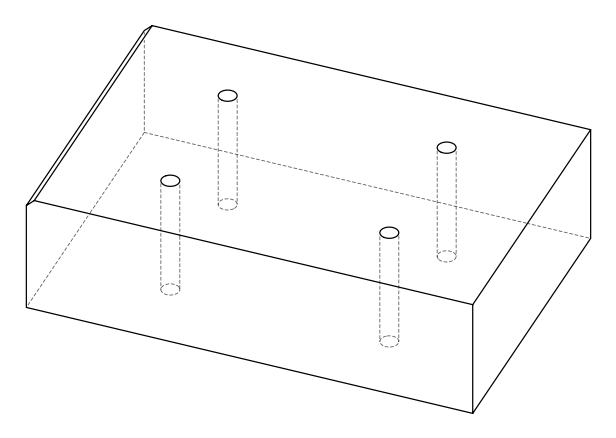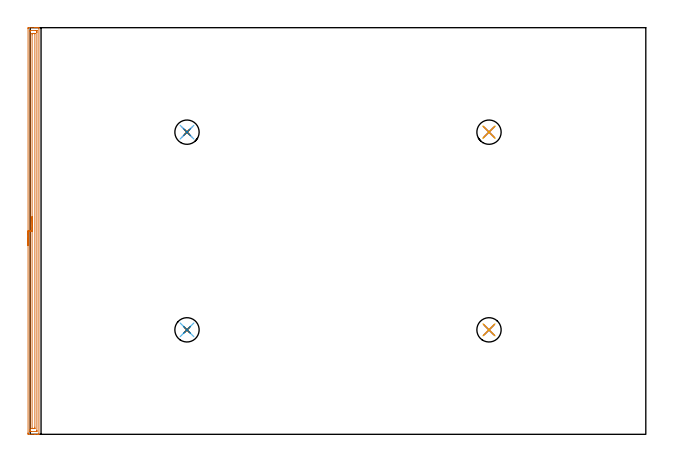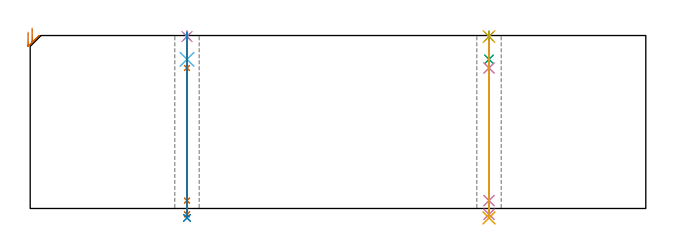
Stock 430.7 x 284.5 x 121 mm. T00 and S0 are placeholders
(PLAN: 17 operations, 13 tool changes, 12 min)
(1 AREA_MILL | FG_CHAMFER_SURFACE | UGT0205_001 | 7.04 min | 8216 mm3)
(2 SPOT_DRILL | STEP1HOLE | NXT0321_9005460120000 | 0.03 min | 111 mm3)
(3 SPOT_DRILL_1 | STEP1HOLE_1 | NXT0321_9005460120000 | 0.03 min | 103 mm3)
(4 SPOT_DRILL_2 | STEP1HOLE_2 | NXT0321_9005460120000 | 0.03 min | 4 mm3)
(5 SPOT_DRILL_3 | STEP1HOLE_3 | NXT0321_9005460120000 | 0.03 min | 8 mm3)
(6 DRILL_BLIND_HOLE_INTO_CENTER | STEP1HOLE | NXT0301_082 | 0.08 min | 1465 mm3)
(7 GUN_DRILL_THROUGH_HOLE | STEP1HOLE | UGT0307_008 | 0.6 min | 10009 mm3)
(8 DRILL_TO_ENLARGE_THROUGH_HOLE | STEP1HOLE | UGT0301_044 | 0.52 min | 15926 mm3)
(9 DRILL_BLIND_HOLE_INTO_CENTER_1 | STEP1HOLE_1 | NXT0301_082 | 0.08 min | 1471 mm3)
(10 GUN_DRILL_THROUGH_HOLE_1 | STEP1HOLE_1 | UGT0307_008 | 0.6 min | 10001 mm3)
(11 DRILL_TO_ENLARGE_THROUGH_HOLE_1 | STEP1HOLE_1 | UGT0301_044 | 0.52 min | 15936 mm3)
(12 DRILL_BLIND_HOLE_INTO_CENTER_2 | STEP1HOLE_2 | NXT0301_082 | 0.08 min | 1471 mm3)
(13 GUN_DRILL_THROUGH_HOLE_2 | STEP1HOLE_2 | UGT0307_008 | 0.6 min | 10001 mm3)
(14 DRILL_TO_ENLARGE_THROUGH_HOLE_2 | STEP1HOLE_2 | UGT0301_044 | 0.52 min | 15933 mm3)
(15 DRILL_BLIND_HOLE_INTO_CENTER_3 | STEP1HOLE_3 | NXT0301_082 | 0.08 min | 1469 mm3)
(16 GUN_DRILL_THROUGH_HOLE_3 | STEP1HOLE_3 | UGT0307_008 | 0.6 min | 10004 mm3)
(17 DRILL_TO_ENLARGE_THROUGH_HOLE_3 | STEP1HOLE_3 | UGT0301_044 | 0.52 min | 15932 mm3)
(TOOL UGT0205_001 | Chamfer Mill 20 x 3 x 45 deg. | D20 FL50 Z2)
(TOOL NXT0321_9005460120000 | NC Spot Drill, 142deg, 12mm, Carbide, Uncoated | D12 PA142 FL30 Z2)
(TOOL NXT0301_082 | Carbide Drill 11.1mm [860.1-1110-033A1-MM 2214] | D11.1 PA140 FL55 Z2)
(TOOL UGT0307_008 | Gun Drill 11 mm | D11 PA130 FL24 Z1)
(TOOL UGT0301_044 | Twist Drill 17 mm | D17 PA118 FL125 Z2)
(OP 1 AREA_MILL)
G17 G21 G94 G90
T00 M6
G54
G17 G0 G90 X-1.5 Y132.25 S1061 M3
G43 Z131. H0
Z123.4
G94 G1 Y132.288 Z122.528 F250.
Y132.402 Z121.663
Y132.591 Z120.812
Y132.853 Z119.98
Y133.187 Z119.174
Y133.59 Z118.4
Y134.058 Z117.664
Y134.59 Z116.972
Y135.179 Z116.329
Y135.822 Z115.74
Y136.514 Z115.208
Y137.25 Z114.74
Y138.024 Z114.337
Y138.83 Z114.003
Y139.662 Z113.741
Y140.513 Z113.552
Y141.378 Z113.438
Y142.25 Z113.4
Y283.879
X-1.498 Y284.199 Z113.401
X-1.494 Y284.49 Z113.404
X-1.186 Y284.5 Z113.711
X3.172 Z118.066
X3.703 Z118.6
X4.043 Z118.939
X4.575 Z119.471
X4.915 Z119.809
X5.594 Z120.494
X5.856 Z120.755
X5.979 Y284.498 Z120.871
X6.097 Y284.49 Z120.988
X6.1 Y284.326 Z121.
Y0.174
X6.097 Y0.01 Z120.988
X5.979 Y0.002 Z120.871
X5.856 Y0. Z120.755
X5.594 Z120.494
X4.915 Z119.809
X3.704 Z118.6
X3.172 Z118.066
X-1.098 Z113.799
X-1.186 Y0.001 Z113.711
X-1.494 Y0.01 Z113.404
X-1.498 Y0.301 Z113.4
X-1.5 Y0.621
Y0.942
Y142.25
X-0.086 Z114.814
X-0.085 Y281.856 Z114.815
X-0.083 Y282.092 Z114.817
X-0.079 Y282.421 Z114.821
X-0.074 Y282.49 Z114.826
X0.026 Y282.495 Z114.926
X0.16 Y282.499 Z115.06
X4.043 Y282.5 Z118.943
X4.519 Y282.498 Z119.419
X4.648 Y282.493 Z119.548
X4.673 Y282.491 Z119.573
X4.679 Y282.446 Z119.579
X4.683 Y282.33 Z119.583
X4.684 Y282.092 Z119.584
X4.686 Y281.433 Z119.586
Y281.198
X4.685 Y2.644 Z119.585
X4.683 Y2.408 Z119.583
X4.679 Y2.079 Z119.579
X4.674 Y2.01 Z119.574
X4.574 Y2.005 Z119.474
X4.44 Y2.001 Z119.34
X0.557 Y2. Z115.457
X0.081 Y2.002 Z114.981
X-0.048 Y2.007 Z114.852
X-0.073 Y2.009 Z114.827
X-0.079 Y2.054 Z114.821
X-0.083 Y2.17 Z114.817
X-0.085 Y2.408 Z114.815
X-0.086 Y3.067 Z114.814
Y3.302
Y142.25
X1.328 Z116.228
X1.329 Y279.514 Z116.229
X1.332 Y280.305 Z116.232
X1.334 Y280.402 Z116.234
X1.34 Y280.49 Z116.24
X1.428 Y280.492 Z116.328
X2.11 Y280.499 Z117.01
X3.172 Z118.072
X3.235 Y280.497 Z118.135
X3.257 Y280.494 Z118.157
X3.264 Y280.491 Z118.164
X3.266 Y280.474 Z118.166
X3.27 Y280.407 Z118.17
X3.271 Y280.305 Z118.171
Y280.202
Y4.986
X3.268 Y4.195 Z118.168
X3.266 Y4.098 Z118.166
X3.26 Y4.01 Z118.16
X3.172 Y4.008 Z118.072
X2.49 Y4.001 Z117.39
X1.428 Z116.328
X1.365 Y4.003 Z116.265
X1.343 Y4.006 Z116.243
X1.336 Y4.009 Z116.236
X1.333 Y4.025 Z116.233
X1.33 Y4.093 Z116.23
X1.329 Y4.195 Z116.229
X1.328 Y4.298 Z116.228
Y142.25
Y143.122 Z116.266
Y143.986 Z116.38
Y144.838 Z116.569
Y145.67 Z116.832
Y146.476 Z117.165
Y147.25 Z117.568
Y147.986 Z118.037
Y148.678 Z118.568
Y149.321 Z119.157
Y149.91 Z119.801
Y150.441 Z120.493
Y150.91 Z121.228
Y151.313 Z122.002
Y151.647 Z122.808
Y151.909 Z123.64
Y152.098 Z124.492
Y152.212 Z125.357
Y152.25 Z126.228
G0 Z131.
M5
M2
(OP 2 SPOT_DRILL)
G17 G21 G94 G90
T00 M6
G54
G17 G0 G90 X109.7 Y73.1 S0 M3
G43 Z131. H0
G94 G81 G98 Z120.268 F250. R124.
G80
M5
M2
(OP 3 SPOT_DRILL_1)
G17 G21 G94 G90
T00 M6
G54
G17 G0 G90 X321. Y73.1 S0 M3
G43 Z131. H0
G94 G81 G98 Z120.268 F250. R124.
G80
M5
M2
(OP 4 SPOT_DRILL_2)
G17 G21 G94 G90
T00 M6
G54
G17 G0 G90 X109.7 Y211.4 S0 M3
G43 Z131. H0
G94 G81 G98 Z120.268 F250. R124.
G80
M5
M2
(OP 5 SPOT_DRILL_3)
G17 G21 G94 G90
T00 M6
G54
G17 G0 G90 X321. Y211.4 S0 M3
G43 Z131. H0
G94 G81 G98 Z120.268 F250. R124.
G80
M5
M2
(OP 6 DRILL_BLIND_HOLE_INTO_CENTER)
G17 G21 G94 G90
T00 M6
G54
G17 G0 G90 X109.7 Y73.1 S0 M3
G43 Z131. H1
G94 G81 G98 Z104.35 F250. R123.
G80
M5
M2
(OP 7 GUN_DRILL_THROUGH_HOLE)
G17 G21 G94 G90
T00 M6
G54
G17 G0 G90 X109.7 Y73.1 M8
G43 Z131. H0
Z117.189
S716 M3
G94 G1 Z98.287 F125. M26
G4 X.084
Z5.5 F250.
G4 X.084
Z-4.065 F125.
G4 X.084
M5
M9
G0 Z117.189
Z131.
M2
(OP 8 DRILL_TO_ENLARGE_THROUGH_HOLE)
G17 G21 G94 G90
T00 M6
G54
G17 G0 G90 X109.7 Y73.1 S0 M3
G43 Z131. H0
G94 G73 G98 Z-6.607 F250. Q15.951 R123.
G80
M5
M2
(OP 9 DRILL_BLIND_HOLE_INTO_CENTER_1)
G17 G21 G94 G90
T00 M6
G54
G17 G0 G90 X321. Y73.1 S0 M3
G43 Z131. H1
G94 G81 G98 Z104.35 F250. R123.
G80
M5
M2
(OP 10 GUN_DRILL_THROUGH_HOLE_1)
G17 G21 G94 G90
T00 M6
G54
G17 G0 G90 X321. Y73.1 M8
G43 Z131. H0
Z117.189
S716 M3
G94 G1 Z98.287 F125. M26
G4 X.084
Z5.5 F250.
G4 X.084
Z-4.065 F125.
G4 X.084
M5
M9
G0 Z117.189
Z131.
M2
(OP 11 DRILL_TO_ENLARGE_THROUGH_HOLE_1)
G17 G21 G94 G90
T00 M6
G54
G17 G0 G90 X321. Y73.1 S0 M3
G43 Z131. H0
G94 G73 G98 Z-6.607 F250. Q15.951 R123.
G80
M5
M2
(OP 12 DRILL_BLIND_HOLE_INTO_CENTER_2)
G17 G21 G94 G90
T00 M6
G54
G17 G0 G90 X109.7 Y211.4 S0 M3
G43 Z131. H1
G94 G81 G98 Z104.35 F250. R123.
G80
M5
M2
(OP 13 GUN_DRILL_THROUGH_HOLE_2)
G17 G21 G94 G90
T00 M6
G54
G17 G0 G90 X109.7 Y211.4 M8
G43 Z131. H0
Z117.189
S716 M3
G94 G1 Z98.287 F125. M26
G4 X.084
Z5.5 F250.
G4 X.084
Z-4.065 F125.
G4 X.084
M5
M9
G0 Z117.189
Z131.
M2
(OP 14 DRILL_TO_ENLARGE_THROUGH_HOLE_2)
G17 G21 G94 G90
T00 M6
G54
G17 G0 G90 X109.7 Y211.4 S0 M3
G43 Z131. H0
G94 G73 G98 Z-6.607 F250. Q15.951 R123.
G80
M5
M2
(OP 15 DRILL_BLIND_HOLE_INTO_CENTER_3)
G17 G21 G94 G90
T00 M6
G54
G17 G0 G90 X321. Y211.4 S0 M3
G43 Z131. H1
G94 G81 G98 Z104.35 F250. R123.
G80
M5
M2
(OP 16 GUN_DRILL_THROUGH_HOLE_3)
G17 G21 G94 G90
T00 M6
G54
G17 G0 G90 X321. Y211.4 M8
G43 Z131. H0
Z117.189
S716 M3
G94 G1 Z98.287 F125. M26
G4 X.084
Z5.5 F250.
G4 X.084
Z-4.065 F125.
G4 X.084
M5
M9
G0 Z117.189
Z131.
M2
(OP 17 DRILL_TO_ENLARGE_THROUGH_HOLE_3)
G17 G21 G94 G90
T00 M6
G54
G17 G0 G90 X321. Y211.4 S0 M3
G43 Z131. H0
G94 G73 G98 Z-6.607 F250. Q15.951 R123.
G80
M5
M2
